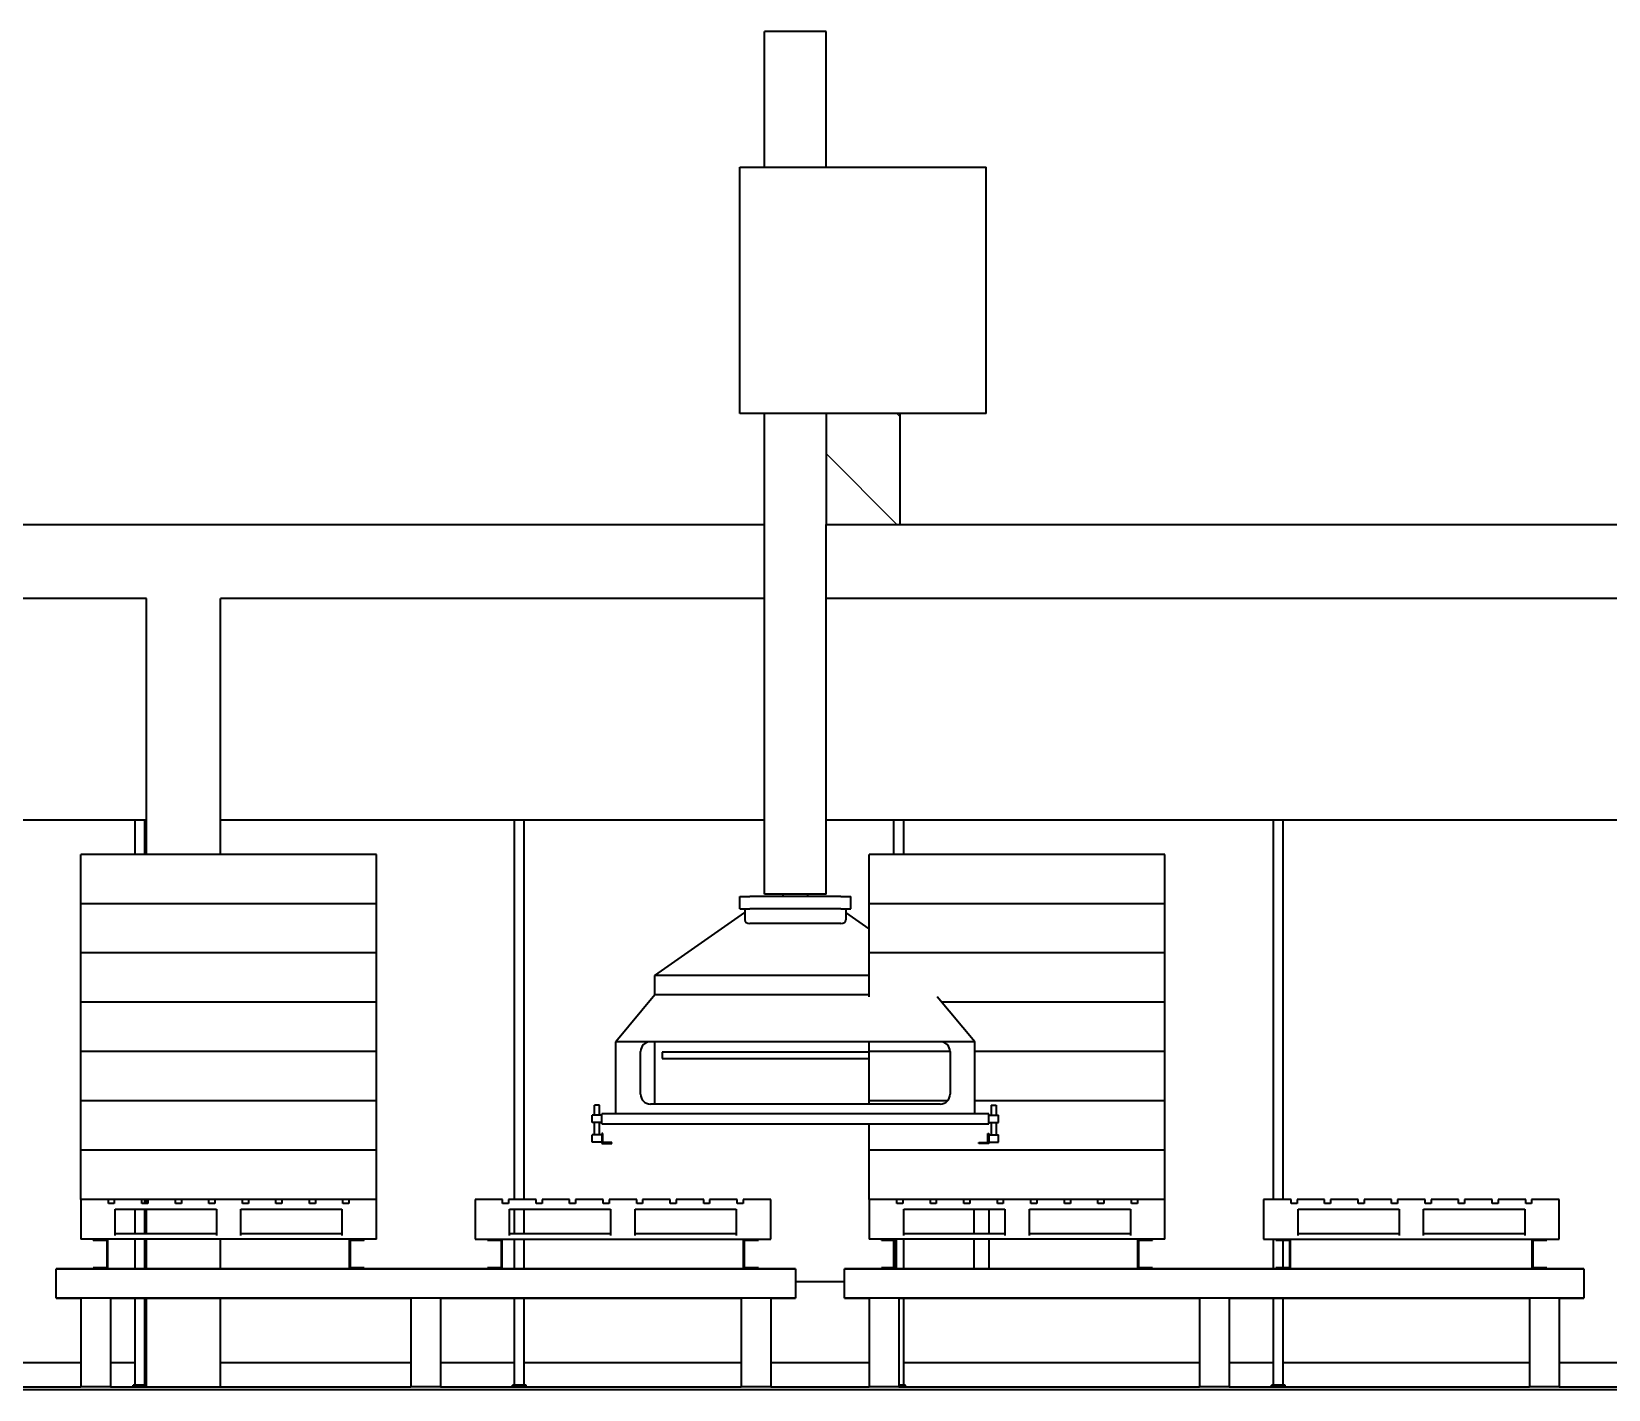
# Model space of a CAD drawing. Header units: millimetres. Extents: x 0 to 84100, y 0 to 59400.
# Drawn here: x 23805 to 30205, y 33830 to 39340 of the extents above; entities that cross this region are included whole.
import ezdxf

# ---------------------------------------------------------------- set-up
doc = ezdxf.new("R2010")
doc.units = ezdxf.units.MM
doc.header["$LTSCALE"] = 100
doc.layers.add('Hatch (ISO)', color=7, linetype='Continuous', lineweight=18)
doc.layers.add('Visible (ISO)', color=7, linetype='Continuous', lineweight=35)

msp = doc.modelspace()

# ---------------------------------------------------------------- hatches: boundary and pattern name
at = {"layer": 'Hatch (ISO)'}
h = msp.add_hatch(dxfattribs=at)
h.set_pattern_fill('ANSI31', color=256, scale=2540, angle=90, style=0)
h.set_pattern_definition([(135, (0, 0), (-224.5064, -224.5064), [])])
h.paths.add_polyline_path([(27330.45, 37790.43), (27030.45, 37790.43), (27030.45, 37340.43), (27330.45, 37340.43)])

# ---------------------------------------------------------------- linework, layer by layer
at = {"layer": 'Visible (ISO)'}
for p, q in [((27030.45, 39340.43), (26780.45, 39340.43)), ((26780.45, 38790.43), (26780.45, 39340.43)), ((27030.45, 38790.43), (27030.45, 39340.43)), ((26680.45, 38790.43), (27680.45, 38790.43)), ((26680.45, 37790.43), (26680.45, 38790.43)), ((27680.45, 37790.43), (27680.45, 38790.43)), ((27030.45, 37790.43), (26680.45, 37790.43)), ((26780.45, 35840.43), (26780.45, 37790.43)), ((27330.45, 37790.43), (27030.45, 37790.43)), ((27030.45, 37790.43), (27030.45, 37340.43)), ((27330.45, 37340.43), (27330.45, 37790.43)), ((27680.45, 37790.43), (27330.45, 37790.43)), ((17205.45, 37340.43), (26780.45, 37340.43)), ((27030.45, 37340.43), (27330.45, 37340.43)), ((27030.45, 35840.43), (27030.45, 37340.43)), ((27330.45, 37340.43), (39005.45, 37340.43)), ((24272.12, 37040.43), (17205.45, 37040.43)), ((24272.12, 36001.49), (24272.12, 37040.43)), ((24572.12, 36001.49), (24572.12, 37040.43)), ((26780.45, 37040.43), (24572.12, 37040.43)), ((31638.78, 37040.43), (27030.45, 37040.43)), ((24225.45, 36140.43), (22725.45, 36140.43)), ((24265.45, 36140.43), (24225.45, 36140.43)), ((24225.45, 36001.49), (24225.45, 36140.43)), ((24272.12, 36140.43), (24265.45, 36140.43)), ((24265.45, 36001.49), (24265.45, 36140.43)), ((25765.45, 36140.43), (24572.12, 36140.43)), ((25805.45, 36140.43), (25765.45, 36140.43)), ((25765.45, 34601.43), (25765.45, 36140.43)), ((25805.45, 34601.43), (25805.45, 36140.43)), ((26780.45, 36140.43), (25805.45, 36140.43)), ((27305.45, 36140.43), (27030.45, 36140.43)), ((27345.45, 36140.43), (27305.45, 36140.43)), ((27305.45, 36001.49), (27305.45, 36140.43)), ((27345.45, 36001.49), (27345.45, 36140.43)), ((28845.45, 36140.43), (27345.45, 36140.43)), ((28885.45, 36140.43), (28845.45, 36140.43)), ((28845.45, 34601.43), (28845.45, 36140.43)), ((28885.45, 34601.43), (28885.45, 36140.43)), ((30385.45, 36140.43), (28885.45, 36140.43)), ((24005.45, 35801.49), (24005.45, 36001.49)), ((25205.45, 36001.49), (24005.45, 36001.49)), ((25205.45, 35801.49), (25205.45, 36001.49)), ((27205.45, 35801.49), (27205.45, 36001.49)), ((28405.45, 36001.49), (27205.45, 36001.49)), ((28405.45, 35801.49), (28405.45, 36001.49)), ((27030.45, 35840.43), (26780.45, 35840.43)), ((26855.45, 35830.43), (26855.45, 35840.43)), ((26955.45, 35830.43), (26955.45, 35840.43)), ((25205.45, 35801.49), (24005.45, 35801.49)), ((24005.45, 35601.48), (24005.45, 35801.48)), ((25205.45, 35801.48), (24005.45, 35801.48)), ((24225.45, 35801.48), (24225.45, 35801.49)), ((24265.45, 35801.48), (24265.45, 35801.49)), ((24272.12, 35801.48), (24272.12, 35801.49)), ((24572.12, 35801.48), (24572.12, 35801.49)), ((25205.45, 35601.48), (25205.45, 35801.48)), ((26680.45, 35830.43), (26720.45, 35830.43)), ((26680.45, 35780.43), (26680.45, 35830.43)), ((26680.45, 35780.43), (26720.45, 35780.43)), ((26700.45, 35780.43), (26700.45, 35735.55)), ((27090.45, 35830.43), (26720.45, 35830.43)), ((27090.45, 35780.43), (26720.45, 35780.43)), ((27090.45, 35830.43), (27130.45, 35830.43)), ((27090.45, 35780.43), (27130.45, 35780.43)), ((27110.45, 35780.43), (27110.45, 35735.55)), ((27130.45, 35780.43), (27130.45, 35830.43)), ((28405.45, 35801.49), (27205.45, 35801.49)), ((27205.45, 35601.48), (27205.45, 35801.48)), ((28405.45, 35801.48), (27205.45, 35801.48)), ((27305.45, 35801.48), (27305.45, 35801.49)), ((27345.45, 35801.48), (27345.45, 35801.49)), ((28405.45, 35601.48), (28405.45, 35801.48)), ((26335.45, 35510.43), (26700.45, 35766.01)), ((27090.45, 35721.55), (26720.45, 35721.55)), ((27205.45, 35699.49), (27110.45, 35766.01)), ((25205.45, 35601.48), (24005.45, 35601.48)), ((24005.45, 35401.47), (24005.45, 35601.47)), ((25205.45, 35601.47), (24005.45, 35601.47)), ((24225.45, 35601.47), (24225.45, 35601.48)), ((24265.45, 35601.47), (24265.45, 35601.48)), ((24272.12, 35601.47), (24272.12, 35601.48)), ((24572.12, 35601.47), (24572.12, 35601.48)), ((25205.45, 35401.47), (25205.45, 35601.47)), ((28405.45, 35601.48), (27205.45, 35601.48)), ((27205.45, 35424.24), (27205.45, 35601.47)), ((28405.45, 35601.47), (27205.45, 35601.47)), ((27345.43, 35601.47), (27345.42, 35601.48)), ((27345.45, 35601.47), (27345.45, 35601.48)), ((28405.45, 35401.47), (28405.45, 35601.47)), ((26335.45, 35431.43), (26335.45, 35510.43)), ((27205.45, 35510.43), (26335.45, 35510.43)), ((25205.45, 35401.47), (24005.45, 35401.47)), ((24005.45, 35201.46), (24005.45, 35401.46)), ((25205.45, 35401.46), (24005.45, 35401.46)), ((24225.45, 35401.46), (24225.45, 35401.47)), ((24265.45, 35401.46), (24265.45, 35401.47)), ((24272.12, 35401.46), (24272.12, 35401.47)), ((24572.12, 35401.46), (24572.12, 35401.47)), ((25205.45, 35201.46), (25205.45, 35401.46)), ((26335.45, 35431.43), (26177.45, 35241.43)), ((27205.45, 35431.43), (26335.45, 35431.43)), ((27633.45, 35241.43), (27481.44, 35424.24)), ((28405.45, 35401.47), (27500.36, 35401.47)), ((28405.45, 35401.46), (27500.37, 35401.46)), ((28405.45, 35201.46), (28405.45, 35401.46)), ((25205.45, 35201.46), (24005.45, 35201.46)), ((24005.45, 35001.45), (24005.45, 35201.45)), ((25205.45, 35201.45), (24005.45, 35201.45)), ((24225.45, 35201.45), (24225.45, 35201.46)), ((24265.45, 35201.45), (24265.45, 35201.46)), ((24272.12, 35201.45), (24272.12, 35201.46)), ((24572.12, 35201.45), (24572.12, 35201.46)), ((25205.45, 35001.45), (25205.45, 35201.45)), ((26177.45, 34948.43), (26177.45, 35241.43)), ((26317.45, 35241.43), (26177.45, 35241.43)), ((26277.45, 35028.43), (26277.45, 35201.43)), ((27493.45, 35241.43), (26317.45, 35241.43)), ((26335.45, 34988.43), (26335.45, 35241.43)), ((27205.45, 35201.46), (27205.45, 35241.43)), ((27533.45, 35201.46), (27205.45, 35201.46)), ((27205.45, 35001.45), (27205.45, 35201.45)), ((27533.45, 35201.45), (27205.45, 35201.45)), ((27475.45, 35201.45), (27475.45, 35201.46)), ((27633.45, 35241.43), (27493.45, 35241.43)), ((27533.45, 35201.43), (27533.45, 35028.43)), ((27633.45, 34948.43), (27633.45, 35241.43)), ((28405.45, 35201.46), (27633.45, 35201.46)), ((28405.45, 35201.45), (27633.45, 35201.45)), ((28405.45, 35001.45), (28405.45, 35201.45)), ((27205.45, 35198.93), (26365.45, 35198.93)), ((26365.45, 35198.93), (26365.45, 35172.93)), ((26365.45, 35172.93), (27205.45, 35172.93)), ((25205.45, 35001.45), (24005.45, 35001.45)), ((24005.45, 34801.44), (24005.45, 35001.44)), ((25205.45, 35001.44), (24005.45, 35001.44)), ((24225.45, 35001.44), (24225.45, 35001.45)), ((24265.45, 35001.44), (24265.45, 35001.45)), ((24272.12, 35001.44), (24272.12, 35001.45)), ((24572.12, 35001.44), (24572.12, 35001.45)), ((25205.45, 34801.44), (25205.45, 35001.44)), ((26110.45, 34983.43), (26090.45, 34983.43)), ((26090.45, 34943.43), (26090.45, 34983.43)), ((26110.45, 34943.43), (26110.45, 34983.43)), ((27690.45, 34948.43), (26120.45, 34948.43)), ((26120.45, 34908.43), (26120.45, 34948.43)), ((27493.45, 34988.43), (26317.45, 34988.43)), ((27522.98, 35001.45), (27205.45, 35001.45)), ((27205.45, 34988.43), (27205.45, 35001.44)), ((27522.97, 35001.44), (27205.45, 35001.44)), ((27475.45, 35001.44), (27475.45, 35001.45)), ((28405.45, 35001.45), (27633.45, 35001.45)), ((28405.45, 35001.44), (27633.45, 35001.44)), ((27690.45, 34908.43), (27690.45, 34948.43)), ((27700.45, 34983.43), (27720.45, 34983.43)), ((27700.45, 34983.43), (27700.45, 34943.43)), ((27720.45, 34983.43), (27720.45, 34943.43)), ((28405.45, 34801.44), (28405.45, 35001.44)), ((26120.45, 34943.43), (26080.45, 34943.43)), ((26080.45, 34913.43), (26080.45, 34943.43)), ((26120.45, 34913.43), (26080.45, 34913.43)), ((26090.45, 34863.43), (26090.45, 34913.43)), ((26110.45, 34863.43), (26110.45, 34913.43)), ((26120.45, 34908.43), (27690.45, 34908.43)), ((27205.45, 34801.44), (27205.45, 34908.43)), ((27690.45, 34943.43), (27730.45, 34943.43)), ((27690.45, 34913.43), (27730.45, 34913.43)), ((27700.45, 34913.43), (27700.45, 34863.43)), ((27720.45, 34913.43), (27720.45, 34863.43)), ((27730.45, 34913.43), (27730.45, 34943.43)), ((26080.45, 34833.43), (26080.45, 34863.43)), ((26120.45, 34863.43), (26080.45, 34863.43)), ((26120.45, 34833.43), (26080.45, 34833.43)), ((26120.45, 34868.43), (26120.45, 34828.43)), ((26124.45, 34868.43), (26120.45, 34868.43)), ((26120.45, 34828.43), (26160.45, 34828.43)), ((26124.45, 34832.43), (26124.45, 34868.43)), ((26160.45, 34832.43), (26124.45, 34832.43)), ((26160.45, 34828.43), (26160.45, 34832.43)), ((27650.45, 34832.43), (27686.45, 34832.43)), ((27650.45, 34828.43), (27650.45, 34832.43)), ((27690.45, 34828.43), (27650.45, 34828.43)), ((27686.45, 34868.43), (27690.45, 34868.43)), ((27686.45, 34832.43), (27686.45, 34868.43)), ((27690.45, 34868.43), (27690.45, 34828.43)), ((27690.45, 34863.43), (27730.45, 34863.43)), ((27690.45, 34833.43), (27730.45, 34833.43)), ((27730.45, 34833.43), (27730.45, 34863.43)), ((25205.45, 34801.44), (24005.45, 34801.44)), ((24005.45, 34601.43), (24005.45, 34801.43)), ((25205.45, 34801.43), (24005.45, 34801.43)), ((24225.45, 34801.43), (24225.45, 34801.44)), ((24265.45, 34801.43), (24265.45, 34801.44)), ((24272.12, 34801.43), (24272.12, 34801.44)), ((24572.12, 34801.43), (24572.12, 34801.44)), ((25205.45, 34601.43), (25205.45, 34801.43)), ((28405.45, 34801.44), (27205.45, 34801.44)), ((27205.45, 34601.43), (27205.45, 34801.43)), ((28405.45, 34801.43), (27205.45, 34801.43)), ((27305.45, 34801.43), (27305.45, 34801.44)), ((27345.45, 34801.43), (27345.45, 34801.44)), ((27630.45, 34801.44), (27630.45, 34801.43)), ((27690.45, 34801.44), (27690.45, 34801.43)), ((28405.45, 34601.43), (28405.45, 34801.43)), ((24117.45, 34601.43), (24005.45, 34601.43)), ((24005.45, 34601.43), (24005.45, 34440.43)), ((24005.45, 34601.43), (24005.45, 34601.43)), ((24117.45, 34584.43), (24117.45, 34601.43)), ((24141.45, 34601.43), (24117.45, 34601.43)), ((24141.45, 34584.43), (24117.45, 34584.43)), ((24141.45, 34601.43), (24141.45, 34584.43)), ((24253.45, 34601.43), (24141.45, 34601.43)), ((24145.45, 34455.43), (24145.45, 34562.43)), ((24145.45, 34562.43), (24555.45, 34562.43)), ((24225.45, 34462.43), (24225.45, 34562.43)), ((24253.45, 34584.43), (24253.45, 34601.43)), ((24277.45, 34601.43), (24253.45, 34601.43)), ((24277.45, 34584.43), (24253.45, 34584.43)), ((24265.45, 34584.43), (24265.45, 34601.43)), ((24265.45, 34462.43), (24265.45, 34562.43)), ((24272.12, 34584.43), (24272.12, 34601.43)), ((24272.12, 34462.43), (24272.12, 34562.43)), ((24277.45, 34601.43), (24277.45, 34584.43)), ((24389.45, 34601.43), (24277.45, 34601.43)), ((24389.45, 34584.43), (24389.45, 34601.43)), ((24413.45, 34601.43), (24389.45, 34601.43)), ((24413.45, 34584.43), (24389.45, 34584.43)), ((24413.45, 34601.43), (24413.45, 34584.43)), ((24525.45, 34601.43), (24413.45, 34601.43)), ((24525.45, 34584.43), (24525.45, 34601.43)), ((24549.45, 34601.43), (24525.45, 34601.43)), ((24549.45, 34584.43), (24525.45, 34584.43)), ((24549.45, 34601.43), (24549.45, 34584.43)), ((24661.45, 34601.43), (24549.45, 34601.43)), ((24555.45, 34562.43), (24555.45, 34455.43)), ((24655.45, 34455.43), (24655.45, 34562.43)), ((24655.45, 34562.43), (25065.45, 34562.43)), ((24661.45, 34584.43), (24661.45, 34601.43)), ((24685.45, 34601.43), (24661.45, 34601.43)), ((24685.45, 34584.43), (24661.45, 34584.43)), ((24685.45, 34601.43), (24685.45, 34584.43)), ((24797.45, 34601.43), (24685.45, 34601.43)), ((24797.45, 34584.43), (24797.45, 34601.43)), ((24821.45, 34601.43), (24797.45, 34601.43)), ((24821.45, 34584.43), (24797.45, 34584.43)), ((24821.45, 34601.43), (24821.45, 34584.43)), ((24933.45, 34601.43), (24821.45, 34601.43)), ((24933.45, 34584.43), (24933.45, 34601.43)), ((24957.45, 34601.43), (24933.45, 34601.43)), ((24957.45, 34584.43), (24933.45, 34584.43)), ((24957.45, 34601.43), (24957.45, 34584.43)), ((25069.45, 34601.43), (24957.45, 34601.43)), ((25065.45, 34562.43), (25065.45, 34455.43)), ((25069.45, 34584.43), (25069.45, 34601.43)), ((25093.45, 34601.43), (25069.45, 34601.43)), ((25093.45, 34584.43), (25069.45, 34584.43)), ((25093.45, 34601.43), (25093.45, 34584.43)), ((25205.45, 34601.43), (25093.45, 34601.43)), ((25205.45, 34440.43), (25205.45, 34601.43)), ((25205.45, 34601.43), (25205.45, 34601.43)), ((25717.45, 34601.43), (25605.45, 34601.43)), ((25605.45, 34601.43), (25605.45, 34440.43)), ((25717.45, 34584.43), (25717.45, 34601.43)), ((25741.45, 34584.43), (25717.45, 34584.43)), ((25741.45, 34601.43), (25741.45, 34584.43)), ((25853.45, 34601.43), (25741.45, 34601.43)), ((25745.45, 34455.43), (25745.45, 34562.43)), ((25745.45, 34562.43), (26155.45, 34562.43)), ((25765.45, 34462.43), (25765.45, 34562.43)), ((25805.45, 34462.43), (25805.45, 34562.43)), ((25853.45, 34584.43), (25853.45, 34601.43)), ((25877.45, 34584.43), (25853.45, 34584.43)), ((25877.45, 34601.43), (25877.45, 34584.43)), ((25989.45, 34601.43), (25877.45, 34601.43)), ((25989.45, 34584.43), (25989.45, 34601.43)), ((26013.45, 34584.43), (25989.45, 34584.43)), ((26013.45, 34601.43), (26013.45, 34584.43)), ((26125.45, 34601.43), (26013.45, 34601.43)), ((26125.45, 34584.43), (26125.45, 34601.43)), ((26149.45, 34584.43), (26125.45, 34584.43)), ((26149.45, 34601.43), (26149.45, 34584.43)), ((26261.45, 34601.43), (26149.45, 34601.43)), ((26155.45, 34562.43), (26155.45, 34455.43)), ((26255.45, 34455.43), (26255.45, 34562.43)), ((26255.45, 34562.43), (26665.45, 34562.43)), ((26261.45, 34584.43), (26261.45, 34601.43)), ((26285.45, 34584.43), (26261.45, 34584.43)), ((26285.45, 34601.43), (26285.45, 34584.43)), ((26397.45, 34601.43), (26285.45, 34601.43)), ((26397.45, 34584.43), (26397.45, 34601.43)), ((26421.45, 34584.43), (26397.45, 34584.43)), ((26421.45, 34601.43), (26421.45, 34584.43)), ((26533.45, 34601.43), (26421.45, 34601.43)), ((26533.45, 34584.43), (26533.45, 34601.43)), ((26557.45, 34584.43), (26533.45, 34584.43)), ((26557.45, 34601.43), (26557.45, 34584.43)), ((26669.45, 34601.43), (26557.45, 34601.43)), ((26665.45, 34562.43), (26665.45, 34455.43)), ((26669.45, 34584.43), (26669.45, 34601.43)), ((26693.45, 34584.43), (26669.45, 34584.43)), ((26693.45, 34601.43), (26693.45, 34584.43)), ((26805.45, 34601.43), (26693.45, 34601.43)), ((26805.45, 34440.43), (26805.45, 34601.43)), ((27317.45, 34601.43), (27205.45, 34601.43)), ((27205.45, 34601.43), (27205.45, 34440.43)), ((27205.45, 34601.43), (27205.45, 34601.43)), ((27317.45, 34584.43), (27317.45, 34601.43)), ((27341.45, 34601.43), (27317.45, 34601.43)), ((27341.45, 34584.43), (27317.45, 34584.43)), ((27341.45, 34601.43), (27341.45, 34584.43)), ((27453.45, 34601.43), (27341.45, 34601.43)), ((27345.45, 34455.43), (27345.45, 34562.43)), ((27345.45, 34562.43), (27755.45, 34562.43)), ((27453.45, 34584.43), (27453.45, 34601.43)), ((27477.45, 34601.43), (27453.45, 34601.43)), ((27477.45, 34584.43), (27453.45, 34584.43)), ((27477.45, 34601.43), (27477.45, 34584.43)), ((27589.45, 34601.43), (27477.45, 34601.43)), ((27589.45, 34584.43), (27589.45, 34601.43)), ((27613.45, 34601.43), (27589.45, 34601.43)), ((27613.45, 34584.43), (27589.45, 34584.43)), ((27613.45, 34601.43), (27613.45, 34584.43)), ((27725.45, 34601.43), (27613.45, 34601.43)), ((27630.45, 34562.43), (27630.45, 34462.43)), ((27690.45, 34562.43), (27690.45, 34462.43)), ((27725.45, 34584.43), (27725.45, 34601.43)), ((27749.45, 34601.43), (27725.45, 34601.43)), ((27749.45, 34584.43), (27725.45, 34584.43)), ((27749.45, 34601.43), (27749.45, 34584.43)), ((27861.45, 34601.43), (27749.45, 34601.43)), ((27755.45, 34562.43), (27755.45, 34455.43)), ((27855.45, 34455.43), (27855.45, 34562.43)), ((27855.45, 34562.43), (28265.45, 34562.43)), ((27861.45, 34584.43), (27861.45, 34601.43)), ((27885.45, 34601.43), (27861.45, 34601.43)), ((27885.45, 34584.43), (27861.45, 34584.43)), ((27885.45, 34601.43), (27885.45, 34584.43)), ((27997.45, 34601.43), (27885.45, 34601.43)), ((27997.45, 34584.43), (27997.45, 34601.43)), ((28021.45, 34601.43), (27997.45, 34601.43)), ((28021.45, 34584.43), (27997.45, 34584.43)), ((28021.45, 34601.43), (28021.45, 34584.43)), ((28133.45, 34601.43), (28021.45, 34601.43)), ((28133.45, 34584.43), (28133.45, 34601.43)), ((28157.45, 34601.43), (28133.45, 34601.43)), ((28157.45, 34584.43), (28133.45, 34584.43)), ((28157.45, 34601.43), (28157.45, 34584.43)), ((28269.45, 34601.43), (28157.45, 34601.43)), ((28265.45, 34562.43), (28265.45, 34455.43)), ((28269.45, 34584.43), (28269.45, 34601.43)), ((28293.45, 34601.43), (28269.45, 34601.43)), ((28293.45, 34584.43), (28269.45, 34584.43)), ((28293.45, 34601.43), (28293.45, 34584.43)), ((28405.45, 34601.43), (28293.45, 34601.43)), ((28405.45, 34440.43), (28405.45, 34601.43)), ((28405.45, 34601.43), (28405.45, 34601.43)), ((28917.45, 34601.43), (28805.45, 34601.43)), ((28805.45, 34601.43), (28805.45, 34440.43)), ((28917.45, 34584.43), (28917.45, 34601.43)), ((28941.45, 34584.43), (28917.45, 34584.43)), ((28941.45, 34601.43), (28941.45, 34584.43)), ((29053.45, 34601.43), (28941.45, 34601.43)), ((28945.45, 34455.43), (28945.45, 34562.43)), ((28945.45, 34562.43), (29355.45, 34562.43)), ((29053.45, 34584.43), (29053.45, 34601.43)), ((29077.45, 34584.43), (29053.45, 34584.43)), ((29077.45, 34601.43), (29077.45, 34584.43)), ((29189.45, 34601.43), (29077.45, 34601.43)), ((29189.45, 34584.43), (29189.45, 34601.43)), ((29213.45, 34584.43), (29189.45, 34584.43)), ((29213.45, 34601.43), (29213.45, 34584.43)), ((29325.45, 34601.43), (29213.45, 34601.43)), ((29325.45, 34584.43), (29325.45, 34601.43)), ((29349.45, 34584.43), (29325.45, 34584.43)), ((29349.45, 34601.43), (29349.45, 34584.43)), ((29461.45, 34601.43), (29349.45, 34601.43)), ((29355.45, 34562.43), (29355.45, 34455.43)), ((29455.45, 34455.43), (29455.45, 34562.43)), ((29455.45, 34562.43), (29865.45, 34562.43)), ((29461.45, 34584.43), (29461.45, 34601.43)), ((29485.45, 34584.43), (29461.45, 34584.43)), ((29485.45, 34601.43), (29485.45, 34584.43)), ((29597.45, 34601.43), (29485.45, 34601.43)), ((29597.45, 34584.43), (29597.45, 34601.43)), ((29621.45, 34584.43), (29597.45, 34584.43)), ((29621.45, 34601.43), (29621.45, 34584.43)), ((29733.45, 34601.43), (29621.45, 34601.43)), ((29733.45, 34584.43), (29733.45, 34601.43)), ((29757.45, 34584.43), (29733.45, 34584.43)), ((29757.45, 34601.43), (29757.45, 34584.43)), ((29869.45, 34601.43), (29757.45, 34601.43)), ((29865.45, 34562.43), (29865.45, 34455.43)), ((29869.45, 34584.43), (29869.45, 34601.43)), ((29893.45, 34584.43), (29869.45, 34584.43)), ((29893.45, 34601.43), (29893.45, 34584.43)), ((30005.45, 34601.43), (29893.45, 34601.43)), ((30005.45, 34440.43), (30005.45, 34601.43)), ((25205.45, 34440.43), (24005.45, 34440.43)), ((24055.45, 34436.43), (24055.45, 34440.43)), ((24055.45, 34440.43), (24115.45, 34440.43)), ((24055.45, 34436.43), (24111.45, 34436.43)), ((24111.45, 34436.43), (24111.45, 34324.43)), ((24115.45, 34320.43), (24115.45, 34440.43)), ((24555.45, 34462.43), (24145.45, 34462.43)), ((24225.45, 34320.43), (24225.45, 34440.43)), ((24265.45, 34320.43), (24265.45, 34440.43)), ((24272.12, 34320.43), (24272.12, 34440.43)), ((24572.12, 34320.43), (24572.12, 34440.43)), ((25065.45, 34462.43), (24655.45, 34462.43)), ((25095.45, 34440.43), (25155.45, 34440.43)), ((25095.45, 34320.43), (25095.45, 34440.43)), ((25099.45, 34324.43), (25099.45, 34436.43)), ((25099.45, 34436.43), (25155.45, 34436.43)), ((25155.45, 34436.43), (25155.45, 34440.43)), ((25605.45, 34440.43), (26805.45, 34440.43)), ((25655.45, 34440.43), (25715.45, 34440.43)), ((25655.45, 34436.43), (25655.45, 34440.43)), ((25655.45, 34436.43), (25711.45, 34436.43)), ((25711.45, 34436.43), (25711.45, 34324.43)), ((25715.45, 34320.43), (25715.45, 34440.43)), ((26155.45, 34462.43), (25745.45, 34462.43)), ((25765.45, 34320.43), (25765.45, 34440.43)), ((25805.45, 34320.43), (25805.45, 34440.43)), ((26665.45, 34462.43), (26255.45, 34462.43)), ((26695.45, 34320.43), (26695.45, 34440.43)), ((26695.45, 34440.43), (26755.45, 34440.43)), ((26699.45, 34324.43), (26699.45, 34436.43)), ((26699.45, 34436.43), (26755.45, 34436.43)), ((26755.45, 34436.43), (26755.45, 34440.43)), ((28405.45, 34440.43), (27205.45, 34440.43)), ((27255.45, 34436.43), (27255.45, 34440.43)), ((27255.45, 34440.43), (27315.45, 34440.43)), ((27255.45, 34436.43), (27311.45, 34436.43)), ((27305.45, 34324.43), (27305.45, 34436.43)), ((27311.45, 34436.43), (27311.45, 34324.43)), ((27315.45, 34320.43), (27315.45, 34440.43)), ((27755.45, 34462.43), (27345.45, 34462.43)), ((27345.45, 34320.43), (27345.45, 34440.43)), ((27630.45, 34440.43), (27630.45, 34320.43)), ((27690.45, 34440.43), (27690.45, 34320.43)), ((28265.45, 34462.43), (27855.45, 34462.43)), ((28295.45, 34440.43), (28355.45, 34440.43)), ((28295.45, 34320.43), (28295.45, 34440.43)), ((28299.45, 34324.43), (28299.45, 34436.43)), ((28299.45, 34436.43), (28355.45, 34436.43)), ((28355.45, 34436.43), (28355.45, 34440.43)), ((28805.45, 34440.43), (30005.45, 34440.43)), ((28845.45, 34320.43), (28845.45, 34440.43)), ((28855.45, 34440.43), (28915.45, 34440.43)), ((28855.45, 34436.43), (28855.45, 34440.43)), ((28855.45, 34436.43), (28911.45, 34436.43)), ((28885.45, 34324.43), (28885.45, 34436.43)), ((28911.45, 34436.43), (28911.45, 34324.43)), ((28915.45, 34320.43), (28915.45, 34440.43)), ((29355.45, 34462.43), (28945.45, 34462.43)), ((29865.45, 34462.43), (29455.45, 34462.43)), ((29895.45, 34320.43), (29895.45, 34440.43)), ((29895.45, 34440.43), (29955.45, 34440.43)), ((29899.45, 34324.43), (29899.45, 34436.43)), ((29899.45, 34436.43), (29955.45, 34436.43)), ((29955.45, 34436.43), (29955.45, 34440.43)), ((23905.45, 34319.43), (23905.45, 34320.43)), ((26905.45, 34320.43), (23905.45, 34320.43)), ((23905.45, 34319.43), (26905.45, 34319.43)), ((23905.45, 34201.43), (23905.45, 34319.43)), ((24111.45, 34324.43), (24055.45, 34324.43)), ((24055.45, 34320.43), (24055.45, 34324.43)), ((24055.45, 34320.43), (24115.45, 34320.43)), ((25095.45, 34320.43), (25155.45, 34320.43)), ((25155.45, 34324.43), (25099.45, 34324.43)), ((25155.45, 34320.43), (25155.45, 34324.43)), ((25711.45, 34324.43), (25655.45, 34324.43)), ((25655.45, 34320.43), (25655.45, 34324.43)), ((25655.45, 34320.43), (25715.45, 34320.43)), ((26695.45, 34320.43), (26755.45, 34320.43)), ((26755.45, 34324.43), (26699.45, 34324.43)), ((26755.45, 34320.43), (26755.45, 34324.43)), ((26905.45, 34320.43), (26905.45, 34319.43)), ((26905.45, 34319.43), (26905.45, 34201.43)), ((27105.45, 34319.43), (27105.45, 34320.43)), ((30105.45, 34320.43), (27105.45, 34320.43)), ((27105.45, 34319.43), (30105.45, 34319.43)), ((27105.45, 34201.43), (27105.45, 34319.43)), ((27311.45, 34324.43), (27255.45, 34324.43)), ((27255.45, 34320.43), (27255.45, 34324.43)), ((27255.45, 34320.43), (27315.45, 34320.43)), ((28295.45, 34320.43), (28355.45, 34320.43)), ((28355.45, 34324.43), (28299.45, 34324.43)), ((28355.45, 34320.43), (28355.45, 34324.43)), ((28911.45, 34324.43), (28855.45, 34324.43)), ((28855.45, 34320.43), (28855.45, 34324.43)), ((28855.45, 34320.43), (28915.45, 34320.43)), ((29895.45, 34320.43), (29955.45, 34320.43)), ((29955.45, 34324.43), (29899.45, 34324.43)), ((29955.45, 34320.43), (29955.45, 34324.43)), ((30105.45, 34320.43), (30105.45, 34319.43)), ((30105.45, 34319.43), (30105.45, 34201.43)), ((26905.45, 34268.43), (27105.45, 34268.43)), ((27105.45, 34267.43), (26905.45, 34267.43)), ((23905.45, 34200.43), (23905.45, 34201.43)), ((26905.45, 34201.43), (23905.45, 34201.43)), ((23905.45, 34200.43), (24005.45, 34200.43)), ((24005.45, 34200.43), (24005.45, 33840.43)), ((24125.45, 34200.43), (24125.45, 33840.43)), ((24125.45, 34200.43), (25345.45, 34200.43)), ((24225.45, 33848.43), (24225.45, 34200.43)), ((24265.45, 33848.43), (24265.45, 34200.43)), ((24272.12, 33840.43), (24272.12, 34200.43)), ((24572.12, 33840.43), (24572.12, 34200.43)), ((25345.45, 34200.43), (25345.45, 33840.43)), ((25465.45, 34200.43), (25465.45, 33840.43)), ((25465.45, 34200.43), (26685.45, 34200.43)), ((25765.45, 33848.43), (25765.45, 34200.43)), ((25805.45, 33848.43), (25805.45, 34200.43)), ((26685.45, 34200.43), (26685.45, 33840.43)), ((26805.45, 34200.43), (26805.45, 33840.43)), ((26805.45, 34200.43), (26905.45, 34200.43)), ((26905.45, 34201.43), (26905.45, 34200.43)), ((27105.45, 34200.43), (27105.45, 34201.43)), ((30105.45, 34201.43), (27105.45, 34201.43)), ((27105.45, 34200.43), (27205.45, 34200.43)), ((27205.45, 34200.43), (27205.45, 33840.43)), ((27325.45, 34200.43), (27325.45, 33840.43)), ((27325.45, 34200.43), (28545.45, 34200.43)), ((27345.45, 33848.43), (27345.45, 34200.43)), ((28545.45, 34200.43), (28545.45, 33840.43)), ((28665.45, 34200.43), (28665.45, 33840.43)), ((28665.45, 34200.43), (29885.45, 34200.43)), ((28845.45, 33848.43), (28845.45, 34200.43)), ((28885.45, 33848.43), (28885.45, 34200.43)), ((29885.45, 34200.43), (29885.45, 33840.43)), ((30005.45, 34200.43), (30005.45, 33840.43)), ((30005.45, 34200.43), (30105.45, 34200.43)), ((30105.45, 34201.43), (30105.45, 34200.43)), ((23605.45, 33940.43), (24005.45, 33940.43)), ((24125.45, 33940.43), (24225.45, 33940.43)), ((24265.45, 33940.43), (24272.12, 33940.43)), ((24572.12, 33940.43), (25345.45, 33940.43)), ((25465.45, 33940.43), (25765.45, 33940.43)), ((25805.45, 33940.43), (26685.45, 33940.43)), ((26805.45, 33940.43), (27205.45, 33940.43)), ((27345.45, 33940.43), (28545.45, 33940.43)), ((28665.45, 33940.43), (28845.45, 33940.43)), ((28885.45, 33940.43), (29885.45, 33940.43)), ((30005.45, 33940.43), (30385.45, 33940.43)), ((15505.45, 33830.43), (37005.45, 33830.43)), ((23605.45, 33840.43), (24005.45, 33840.43)), ((24125.45, 33840.43), (24005.45, 33840.43)), ((24125.45, 33840.43), (25345.45, 33840.43)), ((24217.95, 33840.43), (24217.95, 33848.43)), ((24272.12, 33848.43), (24217.95, 33848.43)), ((25465.45, 33840.43), (25345.45, 33840.43)), ((25465.45, 33840.43), (26685.45, 33840.43)), ((25757.95, 33840.43), (25757.95, 33848.43)), ((25812.95, 33848.43), (25757.95, 33848.43)), ((25812.95, 33840.43), (25812.95, 33848.43)), ((26805.45, 33840.43), (26685.45, 33840.43)), ((26805.45, 33840.43), (27205.45, 33840.43)), ((27325.45, 33840.43), (27205.45, 33840.43)), ((27352.95, 33848.43), (27325.45, 33848.43)), ((27325.45, 33840.43), (28545.45, 33840.43)), ((27352.95, 33840.43), (27352.95, 33848.43)), ((28665.45, 33840.43), (28545.45, 33840.43)), ((28665.45, 33840.43), (29885.45, 33840.43)), ((28837.95, 33840.43), (28837.95, 33848.43)), ((28892.95, 33848.43), (28837.95, 33848.43)), ((28892.95, 33840.43), (28892.95, 33848.43)), ((30005.45, 33840.43), (29885.45, 33840.43)), ((30005.45, 33840.43), (30405.45, 33840.43))]:
    msp.add_line(p, q, dxfattribs=at)
for centre, start, end in [((26317.45, 35201.43), 90, 180), ((27493.45, 35201.43), 0, 90), ((26317.45, 35028.43), 180, 270), ((27493.45, 35028.43), 270, 0)]:
    msp.add_arc(centre, 40, start, end, dxfattribs=at)
for centre, major_axis, start_param, end_param in [((26720.45, 35735.55), (-20, 0), 0, 1.5707963), ((27090.45, 35735.55), (20, 0), 4.712389, 6.2831853)]:
    msp.add_ellipse(centre, major_axis=major_axis, ratio=0.7002075, start_param=start_param, end_param=end_param, dxfattribs=at)

doc.saveas('drawing.dxf')
